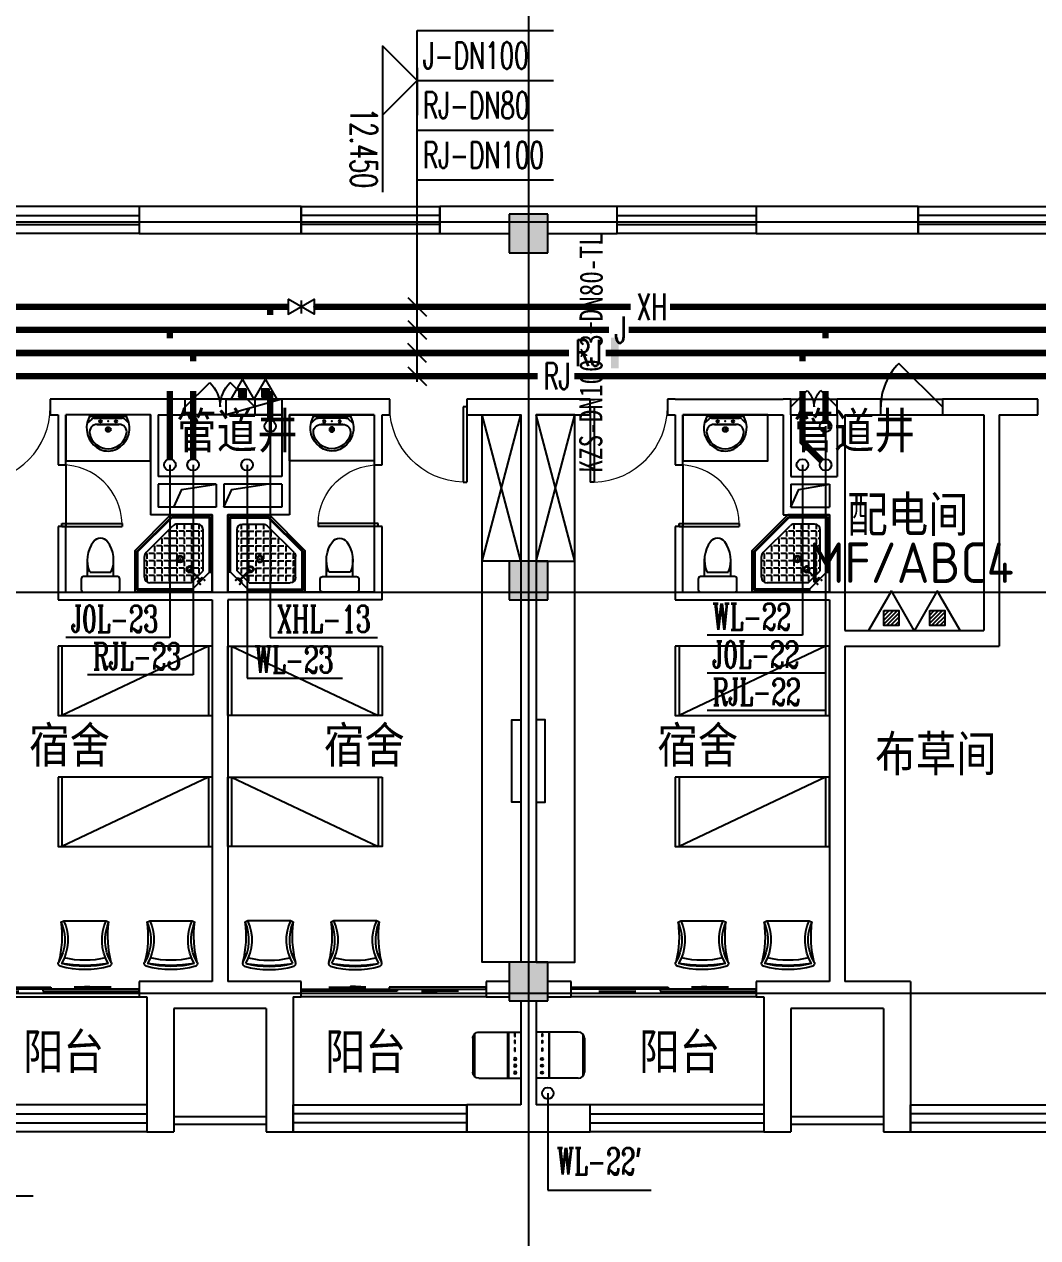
# Model space of a CAD drawing. Extents: x 0 to 2838408, y -923048 to 203859.
# Drawn here: x 2422179 to 2435317, y -689714 to -673978 of the extents above; entities that cross this region are included whole.
import ezdxf
from ezdxf.enums import TextEntityAlignment as Align

# ---------------------------------------------------------------- set-up
doc = ezdxf.new("R2010")
doc.units = 0
doc.header["$LTSCALE"] = 1000
for name, color, linetype in [('A-Fixt', 81, 'Continuous'), ('CLAYER', 7, 'Continuous'), ('COLUMN', 9, 'Continuous'), ('DIM_污水', 3, 'Continuous'), ('DIM_消防', 3, 'Continuous'), ('DIM_热给水', 3, 'Continuous'), ('DIM_给水', 3, 'Continuous'), ('DOOR_FIRE', 4, 'Continuous'), ('DOTE', 8, 'Continuous'), ('E2-栏杆', 92, 'Continuous'), ('EQUIP_灭火器', 7, 'Continuous'), ('PIPE-消防', 1, 'Continuous'), ('PIPE-热给水', 5, 'Continuous'), ('PIPE-给水', 3, 'Continuous'), ('PUB_HATCH', 8, 'Continuous'), ('PUB_TEXT', 7, 'Continuous'), ('TEXT_消防', 7, 'Continuous'), ('TEXT_灭火器', 7, 'Continuous'), ('TEXT_热给水', 7, 'Continuous'), ('TEXT_给水', 7, 'Continuous'), ('TWT_ELEV', 3, 'Continuous'), ('VALVE_消防', 7, 'Continuous'), ('VPIPE-污水', 2, 'Continuous'), ('VPIPE-消防', 1, 'Continuous'), ('VPIPE-热给水', 5, 'Continuous'), ('VPIPE-给水', 3, 'Continuous'), ('WALL', 9, 'Continuous'), ('WINDOW', 4, 'Continuous'), ('WP_F', 1, 'Continuous'), ('XREF', 8, 'Continuous'), ('抗震支吊架', 2, 'Continuous'), ('洁具', 213, 'Continuous'), ('配景', 3, 'Continuous'), ('附件', 70, 'Continuous')]:
    doc.layers.add(name, color=color, linetype=linetype)
doc.styles.add('_TWT_DIM_ELE', font='SIMPLEX', dxfattribs={"width": 0.8, "height": 2.3, "bigfont": 'HZTXT'})
doc.styles.add('_TWT_PIPEDN', font='SIMPLEX', dxfattribs={"width": 0.8, "height": 2.3, "bigfont": 'HZTXT'})
doc.styles.add('_TWT_PIPETEXT', font='SIMPLEX', dxfattribs={"width": 0.8, "height": 2.3, "bigfont": 'HZTXT'})
doc.styles.add('_TWT_SERIAL', font='COMPLEX', dxfattribs={"width": 0.8, "height": 2.3, "bigfont": 'HZTXT'})
doc.styles.add('HZ', font='aaa等高度-单线.shx', dxfattribs={"width": 0.7, "height": 50, "bigfont": 'aaa-hztxt.shx'})
doc.styles.add('kzcad', font='', dxfattribs={"width": 0.8})
doc.styles.get("Standard").update_dxf_attribs({"font": 'geniso.shx', "bigfont": 'hztxt.shx'})
doc.styles.get('kzcad').set_extended_font_data('SimSun')

# ---------------------------------------------------------------- blocks, each defined once
blk = doc.blocks.new('$TwtSys$00000546')
h = blk.add_hatch()
h.set_pattern_fill('ANSI31', color=256, scale=200, style=0)
h.set_pattern_definition([(45, (-38543.802, -6670.83), (-17.67767, 17.67767), [])])
h.paths.add_polyline_path([(-65, 174), (65, 174), (65, 44), (-65, 44)])
for points in [[(0, 344), (-198, 0), (198, 0)], [(-65, 174), (65, 174), (65, 44), (-65, 44)]]:
    blk.add_lwpolyline(points, close=True)
blk = doc.blocks.new('A$C29581A72')
at = {"layer": '附件'}
blk.add_line((750, 200), (30, 0), dxfattribs=at)
blk.add_lwpolyline([(30, 200), (750, 200), (750, 0), (30, 0), (30, 200)], dxfattribs=at)
blk.add_solid([(750, 200), (30, 0), (750, 0), (750, 200)], dxfattribs=at)
at = {"layer": 'EQUIP_灭火器', "xscale": 0.75, "yscale": -0.75, "zscale": 0.75, "rotation": 180}
for p in [(241, 200), (539, 200)]:
    blk.add_blockref('$TwtSys$00000546', p, dxfattribs=at)
at = {"style": 'HZ', "flags": 1}
for tag in ['WHAT', 'SPEC', 'UNIT']:
    blk.add_attdef(tag, (375, 0), '', height=0.001, dxfattribs=at)
blk = doc.blocks.new('1F平面-CAD导入_dwg_Drawing4_t3_dwg_$plan$00001613-474159-1F-927810-1F')
at = {"layer": '洁具'}
for p, q in [((-200, 170), (-430, 170)), ((-30, 250), (-170, 250)), ((-260, -140), (-260, 140)), ((-200, -170), (-200, -220)), ((-170, -250), (-30, -250))]:
    blk.add_line(p, q, dxfattribs=at)
for points in [[(-200, 220), (-200, 170), (-200, -170), (-430, -170)], [(0, -220), (0, 220)]]:
    blk.add_lwpolyline(points, dxfattribs=at)
for centre, radius, start, end in [((-413, -227), 398, 67.4505, 126.6381), ((-170, 220), 30, 90, 180), ((-30, 220), 30, 0, 90), ((-590, 0), 110, 123.4509, 236.5491), ((-413, 227), 398, 233.3619, 292.5495), ((-170, -220), 30, 180, 270), ((-30, -220), 30, 270, 0)]:
    blk.add_arc(centre, radius, start, end, dxfattribs=at)
blk = doc.blocks.new('$lvtry$00000169')
at = {"color": 0}
for p, q in [((259, -36), (259, 0)), ((259, -36), (36, -259)), ((276, -120), (120, -276)), ((144, -151), (291, -298)), ((151, -144), (298, -291)), ((259, -24), (976, -24)), ((259, -36), (964, -36)), ((270, -213), (270, -143)), ((276, -120), (808, -120)), ((366, -213), (366, -143)), ((462, -213), (462, -143)), ((558, -213), (558, -143)), ((655, -213), (655, -143)), ((751, -213), (751, -143)), ((847, -213), (847, -143)), ((964, -36), (976, -24)), ((964, -36), (964, -525)), ((976, -24), (976, -530)), ((36, -259), (0, -259)), ((24, -259), (24, -976)), ((36, -259), (36, -964)), ((120, -276), (120, -808)), ((120, -309), (147, -309)), ((173, -309), (173, -239)), ((173, -309), (243, -309)), ((183, -213), (205, -213)), ((220, -213), (243, -213)), ((270, -213), (340, -213)), ((270, -263), (270, -239)), ((334, -309), (340, -309)), ((366, -213), (436, -213)), ((366, -309), (366, -239)), ((366, -309), (436, -309)), ((462, -213), (532, -213)), ((462, -309), (462, -239)), ((462, -309), (532, -309)), ((558, -213), (628, -213)), ((558, -309), (558, -239)), ((558, -309), (628, -309)), ((655, -213), (725, -213)), ((655, -309), (655, -239)), ((655, -309), (725, -309)), ((751, -213), (821, -213)), ((751, -309), (751, -239)), ((751, -309), (821, -309)), ((847, -213), (880, -213)), ((847, -309), (847, -239)), ((847, -309), (880, -309)), ((880, -192), (880, -460)), ((120, -405), (147, -405)), ((173, -405), (173, -335)), ((173, -405), (243, -405)), ((173, -501), (173, -431)), ((270, -405), (270, -335)), ((270, -405), (340, -405)), ((270, -501), (270, -431)), ((366, -405), (366, -335)), ((366, -405), (379, -405)), ((366, -501), (366, -431)), ((462, -405), (462, -335)), ((462, -405), (532, -405)), ((462, -501), (462, -431)), ((558, -405), (558, -335)), ((558, -405), (628, -405)), ((558, -501), (558, -431)), ((655, -405), (655, -335)), ((655, -405), (725, -405)), ((655, -501), (655, -431)), ((751, -405), (751, -335)), ((751, -405), (821, -405)), ((751, -501), (751, -431)), ((847, -405), (847, -335)), ((847, -405), (880, -405)), ((847, -501), (847, -431)), ((120, -501), (147, -501)), ((120, -598), (147, -598)), ((173, -501), (243, -501)), ((173, -598), (173, -528)), ((173, -598), (243, -598)), ((173, -694), (173, -624)), ((270, -501), (340, -501)), ((270, -598), (270, -528)), ((270, -598), (340, -598)), ((270, -694), (270, -624)), ((366, -501), (436, -501)), ((366, -598), (366, -528)), ((366, -598), (436, -598)), ((366, -694), (366, -624)), ((462, -501), (532, -501)), ((462, -598), (462, -528)), ((462, -598), (532, -598)), ((462, -694), (462, -624)), ((859, -511), (511, -859)), ((964, -525), (525, -964)), ((976, -530), (530, -976)), ((558, -501), (628, -501)), ((558, -598), (558, -528)), ((558, -598), (628, -598)), ((558, -694), (558, -624)), ((655, -501), (725, -501)), ((655, -598), (655, -528)), ((655, -598), (725, -598)), ((655, -694), (655, -624)), ((751, -501), (821, -501)), ((751, -598), (751, -528)), ((751, -598), (773, -598)), ((847, -501), (867, -501)), ((964, -525), (976, -530)), ((120, -694), (147, -694)), ((173, -694), (243, -694)), ((173, -790), (173, -720)), ((270, -694), (340, -694)), ((270, -790), (270, -720)), ((366, -694), (436, -694)), ((366, -790), (366, -720)), ((462, -694), (532, -694)), ((462, -790), (462, -720)), ((558, -694), (628, -694)), ((558, -790), (558, -720)), ((655, -694), (676, -694)), ((120, -790), (147, -790)), ((173, -790), (243, -790)), ((173, -878), (173, -816)), ((192, -880), (460, -880)), ((270, -790), (340, -790)), ((270, -880), (270, -816)), ((366, -790), (436, -790)), ((366, -880), (366, -816)), ((462, -790), (532, -790)), ((462, -880), (462, -816)), ((558, -790), (580, -790)), ((36, -964), (24, -976)), ((24, -976), (530, -976)), ((36, -964), (525, -964)), ((525, -964), (530, -976))]:
    blk.add_line(p, q, dxfattribs=at)
blk.add_lwpolyline([(0, 0), (0, -1000), (540, -1000), (1000, -540), (1000, 0)], close=True)
for points in [[(0, 0), (0, -1000)], [(0, 0), (1000, 0)], [(1000, 0), (1000, -540)], [(190, -136), (178, -148), (162, -132), (174, -121)], [(136, -190), (148, -178), (132, -162), (121, -174)], [(1000, -540), (540, -1000)], [(0, -1000), (540, -1000)]]:
    blk.add_lwpolyline(points, close=True, dxfattribs=at)
for radius in [43.8, 31.1]:
    blk.add_circle((416, -428), radius, dxfattribs=at)
for centre, radius, start, end in [((808, -192), 72, 0, 90), ((296, -296), 40.6, 142.583, 128.4197), ((296, -296), 28.6, 145.828, 125.6599), ((808, -460), 72, 315, 0), ((192, -808), 72, 180, 270), ((460, -808), 72, 270, 315)]:
    blk.add_arc(centre, radius, start, end, dxfattribs=at)
for p in [(103, -156, 0), (156, -102, 0), (416, -428, 0)]:
    blk.add_point(p, dxfattribs=at)
blk = doc.blocks.new('$lvtry$00000178')
at = {"color": 0}
for p, q in [((-238, 0), (238, 0)), ((-214, -36), (-272, -91)), ((-180, -23), (180, -23)), ((-142, -105), (140, -105)), ((140, -105), (-142, -105)), ((216, -37), (268, -91))]:
    blk.add_line(p, q, dxfattribs=at)
blk.add_lwpolyline([(-104, -430, 0.224698), (110, -425, 0.348046), (269, -79), (239, 0), (-241, 0), (-271, -79, 0.356844)], format="xyb", close=True, dxfattribs=at)
for centre, radius in [((-100, -65), 16.3), ((1, -172), 31.6), ((100, -65), 16.3)]:
    blk.add_circle(centre, radius, dxfattribs=at)
at = {"color": 0, "lineweight": 13}
blk.add_circle((1, -172), 23, dxfattribs=at)
at = {"color": 0}
for centre, radius, start, end in [((-142, -205), 100, 90, 190.5602), ((-180, -73), 50, 90, 133.181), ((140, -205), 100, 349.4398, 90), ((180, -73), 50, 44.5607, 90), ((-1, -179), 243, 190.5602, 349.4398)]:
    blk.add_arc(centre, radius, start, end, dxfattribs=at)
for p in [(0, -65), (1, -172)]:
    blk.add_point(p, dxfattribs=at)
blk = doc.blocks.new('A$C70365C93')
at = {"layer": '洁具'}
blk.add_lwpolyline([(-1900, 2300), (-1900, 1700), (-800, 1700), (-800, 2300)], close=True, dxfattribs=at)
blk.add_blockref('$lvtry$00000178', (-1350, 2280), dxfattribs=at)
at = {"layer": '洁具', "rotation": 180}
blk.add_blockref('$lvtry$00000169', (0, 0), dxfattribs=at)
at = {"layer": '洁具', "extrusion": (0, 0, -1), "xscale": -1, "zscale": -1, "rotation": 90}
blk.add_blockref('1F平面-CAD导入_dwg_Drawing4_t3_dwg_$plan$00001613-474159-1F-927810-1F', (1450, 0), dxfattribs=at)
blk = doc.blocks.new('单人床')
at = {"layer": 'A-Fixt'}
for p, q in [((47774, 13973), (48674, 13973)), ((47774, 12073), (48674, 13973)), ((47774, 12073), (48674, 12073))]:
    blk.add_line(p, q, dxfattribs=at)
blk.add_lwpolyline([(47774, 14023), (48674, 14023), (48674, 12023), (47774, 12023), (47774, 14023)], dxfattribs=at)
blk = doc.blocks.new('CH_AP01')
for p, q in [((-311, 17), (-275, 0)), ((-275, 0), (275, 0)), ((275, 0), (311, 17))]:
    blk.add_line(p, q)
for centre, radius, start, end in [((0, -579), 1213, 74.7104, 105.2896), ((-307, 555), 37.8, 100.1859, 202.8359), ((-1658, 202), 1360, 352.1659, 14.4283), ((-824, 250), 563, 335.5038, 31.0903), ((0, -579), 1173, 75.0287, 104.9713), ((0, -1278), 1857, 80.611, 99.389), ((-824, 250), 603, 335.5038, 30.2691), ((0, -579), 1093, 75.8767, 104.1233), ((824, 250), 603, 149.7309, 204.4962), ((824, 250), 563, 148.9097, 204.4962), ((1658, 202), 1360, 165.5717, 187.8341), ((307, 555), 37.8, 337.1641, 79.8141)]:
    blk.add_arc(centre, radius, start, end)
blk = doc.blocks.new('A$C61295E98')
at = {"color": 3}
for p, q in [((544, 598), (0, 598)), ((0, 598), (0, 0)), ((161, 598), (161, 0)), ((170, 0), (170, 598)), ((603, 572), (603, 26)), ((624, 518), (624, 80)), ((544, 0), (0, 0))]:
    blk.add_line(p, q, dxfattribs=at)
for points in [[(82, 540), (75, 540), (75, 577), (82, 577)], [(82, 453), (75, 453), (75, 490), (82, 490)], [(82, 353), (75, 353), (75, 389), (82, 389)]]:
    blk.add_lwpolyline(points, close=True, dxfattribs=at)
for centre in [(74, 250), (74, 164), (74, 71)]:
    blk.add_circle(centre, 15.7, dxfattribs=at)
for centre, start, end in [((544, 518), 360, 90), ((544, 80), 270, 0)]:
    blk.add_arc(centre, 80, start, end, dxfattribs=at)
blk = doc.blocks.new('宿舍')
at = {"layer": 'A-Fixt'}
for p, q in [((47854, 13802), (48354, 15702)), ((48354, 13802), (47854, 15702)), ((47854, 13802), (48354, 13802))]:
    blk.add_line(p, q, dxfattribs=at)
for points in [[(47854, 8602), (48354, 8602), (48354, 15702), (47854, 15702)], [(47854, 10676), (47970, 10676), (47970, 11743), (47854, 11743)]]:
    blk.add_lwpolyline(points, close=True, dxfattribs=at)
at = {"xscale": -1, "rotation": 90}
for p in [(63677, 60475), (63677, 58775)]:
    blk.add_blockref('单人床', p, dxfattribs=at)
at = {"layer": 'A-Fixt', "xscale": -1, "rotation": 180}
for p in [(50002, 9140), (51117, 9140)]:
    blk.add_blockref('CH_AP01', p, dxfattribs=at)
at = {"layer": '配景', "color": 252}
blk.add_blockref('A$C61295E98', (47854, 7097), dxfattribs=at)
blk = doc.blocks.new('$WINLIB2D$00000001')
at = {"color": 0}
for points in [[(-0.5, 0.5), (-0.5, -0.5)], [(-0.5, 0.5), (0.5, 0.5)], [(0.5, -0.5), (0.5, 0.5)], [(0.5, 0.1667), (-0.5, 0.1667)], [(0.5, -0.1667), (-0.5, -0.1667)], [(-0.5, -0.5), (0.5, -0.5)]]:
    blk.add_lwpolyline(points, dxfattribs=at)
blk = doc.blocks.new('$DorLib2D$00000131')
at = {"color": 0, "linetype": 'Continuous'}
for p, q in [((0.15, 0.125), (0.2319, 0.1973)), ((0.2319, 0.1973), (0.2319, 0.125)), ((-0.5, 0.125), (-0.5, 0)), ((0.0192, 0.125), (-0.5, 0.125)), ((0.0192, 0), (0.0192, 0.125)), ((0.35, 0.125), (0.15, 0.125)), ((-0.5, 0), (0.0192, 0)), ((-0.024, 0), (0.5, 0)), ((-0.024, -0.125), (-0.024, 0)), ((0.5, 0), (0.5, -0.125)), ((-0.35, -0.125), (-0.15, -0.125)), ((-0.2319, -0.1973), (-0.2319, -0.125)), ((-0.15, -0.125), (-0.2319, -0.1973)), ((0.5, -0.125), (-0.024, -0.125))]:
    blk.add_line(p, q, dxfattribs=at)
blk = doc.blocks.new('$DorLib2D$00000116')
at = {"color": 0}
for p, q in [((-0.5, 0), (-0.146, 0.354)), ((0.5, 0), (0.146, 0.354))]:
    blk.add_line(p, q, dxfattribs=at)
for centre, start, end in [((-0.5, 0), 0, 45), ((0.5, 0), 135, 180)]:
    blk.add_arc(centre, 0.5, start, end, dxfattribs=at)
blk = doc.blocks.new('$DorLib2D$00000001')
for p, q in [((0.45, 0.975), (0.5, 0.975)), ((0.45, 0), (0.45, 0.975)), ((0.5, 0), (0.5, 0.975)), ((0.5, 0), (0.45, 0))]:
    blk.add_line(p, q)
at = {"lineweight": 13}
blk.add_arc((0.475, 0), 0.975, 91.4693, 180, dxfattribs=at)
blk = doc.blocks.new('$DorLib2D$00000114')
at = {"color": 0}
blk.add_line((0.5, 0), (-0.207, 0.707), dxfattribs=at)
blk.add_arc((0.5, 0), 1, 135, 180, dxfattribs=at)
blk = doc.blocks.new('4F1')
at = {"layer": 'PUB_HATCH'}
for points in [[(2428966.7, -676441.3), (2428466.7, -676441.3), (2428466.7, -676941.3), (2428966.7, -676941.3)], [(2428966.7, -680941.3), (2428466.7, -680941.3), (2428466.7, -681441.3), (2428966.7, -681441.3)], [(2428966.7, -686141.3), (2428466.7, -686141.3), (2428466.7, -686641.3), (2428966.7, -686641.3)]]:
    blk.add_hatch(color=256, dxfattribs=at).paths.add_polyline_path(points)
for points in [[(2424116.7, -680241.3), (2424220.3, -680011), (2424666.7, -679941.3)], [(2424766.7, -680241.3), (2424870.3, -680011), (2425316.7, -679941.3)], [(2432116.7, -680241.3), (2432220.3, -680011), (2432616.7, -679941.3)]]:
    blk.add_lwpolyline(points)
at = {"layer": 'COLUMN'}
for p, q in [((2428966.7, -676441.3), (2428466.7, -676441.3)), ((2428466.7, -676441.3), (2428466.7, -676941.3)), ((2428966.7, -676941.3), (2428966.7, -676441.3)), ((2428466.7, -676941.3), (2428966.7, -676941.3)), ((2428966.7, -680941.3), (2428466.7, -680941.3)), ((2428466.7, -680941.3), (2428466.7, -681441.3)), ((2428966.7, -681441.3), (2428966.7, -680941.3)), ((2428466.7, -681441.3), (2428966.7, -681441.3)), ((2428966.7, -686141.3), (2428466.7, -686141.3)), ((2428466.7, -686141.3), (2428466.7, -686641.3)), ((2428966.7, -686641.3), (2428966.7, -686141.3)), ((2428466.7, -686641.3), (2428966.7, -686641.3))]:
    blk.add_line(p, q, dxfattribs=at)
at = {"layer": 'DOOR_FIRE'}
for p, q in [((2425166.7, -678841.3), (2424266.7, -678841.3)), ((2432116.7, -678841.3), (2432716.7, -678841.3)), ((2433282.5, -678841.3, 100), (2434082.5, -678841.3, 100)), ((2425166.7, -679041.3), (2424266.7, -679041.3)), ((2432116.7, -679041.3), (2432716.7, -679041.3)), ((2433282.5, -679041.3, 100), (2434082.5, -679041.3, 100))]:
    blk.add_line(p, q, dxfattribs=at)
at = {"layer": 'DOTE'}
for p, q in [((2428716.7, -606941.3), (2428716.7, -690141.3)), ((2343216.7, -676541.3), (2453916.7, -676541.3)), ((2343216.7, -681341.3), (2453916.7, -681341.3)), ((2343216.7, -686541.3), (2453916.7, -686541.3)), ((2343216.7, -686541.3), (2453916.7, -686541.3))]:
    blk.add_line(p, q, dxfattribs=at)
at = {"layer": 'E2-栏杆'}
for points in [[(2424116.7, -688141.3), (2425316.7, -688141.3)], [(2432116.7, -688141.3), (2433316.7, -688141.3)], [(2424116.7, -688241.3), (2425316.7, -688241.3)], [(2432116.7, -688241.3), (2433316.7, -688241.3)]]:
    blk.add_lwpolyline(points, dxfattribs=at)
at = {"layer": 'WALL'}
for p, q in [((2425766.7, -676341.3), (2423666.7, -676341.3)), ((2423666.7, -676341.3), (2423666.7, -676691.3)), ((2425766.7, -676691.3), (2425766.7, -676341.3)), ((2428716.7, -676341.3), (2427566.7, -676341.3)), ((2427566.7, -676341.3), (2427566.7, -676691.3)), ((2429866.7, -676341.3), (2428716.7, -676341.3)), ((2429866.7, -676691.3), (2429866.7, -676341.3)), ((2433766.7, -676341.3), (2431666.7, -676341.3)), ((2431666.7, -676341.3), (2431666.7, -676691.3)), ((2433766.7, -676691.3), (2433766.7, -676341.3)), ((2423666.7, -676691.3), (2425766.7, -676691.3)), ((2427566.7, -676691.3), (2428466.7, -676691.3)), ((2428966.7, -676691.3), (2429866.7, -676691.3)), ((2431666.7, -676691.3), (2433766.7, -676691.3)), ((2422616.7, -678841.3), (2422516.7, -678841.3)), ((2422516.7, -678841.3), (2422516.7, -679041.3)), ((2423816.7, -678841.3), (2422616.7, -678841.3)), ((2424266.7, -678841.3), (2423816.7, -678841.3)), ((2424266.7, -679041.3), (2424266.7, -678841.3)), ((2425616.7, -678841.3), (2425166.7, -678841.3)), ((2425166.7, -678841.3), (2425166.7, -679041.3)), ((2426816.7, -678841.3), (2425616.7, -678841.3)), ((2426916.7, -678841.3), (2426816.7, -678841.3)), ((2426916.7, -679041.3), (2426916.7, -678841.3)), ((2428716.7, -678841.3), (2427916.7, -678841.3)), ((2427916.7, -678841.3), (2427916.7, -679041.3)), ((2429516.7, -678841.3), (2428716.7, -678841.3)), ((2429516.7, -679041.3), (2429516.7, -678841.3)), ((2430616.7, -678841.3), (2430516.7, -678841.3)), ((2430516.7, -678841.3), (2430516.7, -679041.3)), ((2430616.7, -678841.3), (2432016.7, -678841.3)), ((2432116.7, -678841.3), (2432016.7, -678841.3)), ((2432116.7, -679041.3), (2432116.7, -678841.3)), ((2433282.5, -678841.3), (2432716.7, -678841.3)), ((2432716.7, -679041.3), (2432716.7, -678841.3)), ((2433282.5, -679041.3), (2433282.5, -678841.3)), ((2434716.7, -678841.3), (2434082.5, -678841.3)), ((2434082.5, -678841.3), (2434082.5, -679041.3)), ((2435316.7, -678841.3), (2434716.7, -678841.3)), ((2435316.7, -679041.3), (2435316.7, -678841.3)), ((2422516.7, -679041.3), (2422616.7, -679041.3)), ((2422616.7, -679041.3), (2422616.7, -679691.3)), ((2423816.7, -679041.3), (2422716.7, -679041.3)), ((2422716.7, -679691.3), (2422716.7, -679041.3)), ((2423816.7, -679041.3), (2423816.7, -679841.3)), ((2423916.7, -679041.3), (2424266.7, -679041.3)), ((2423916.7, -679041.3), (2423916.7, -679841.3)), ((2425166.7, -679041.3), (2425516.7, -679041.3)), ((2425516.7, -679041.3), (2425516.7, -679841.3)), ((2426716.7, -679041.3), (2425616.7, -679041.3)), ((2425616.7, -679041.3), (2425616.7, -679841.3)), ((2426716.7, -679041.3), (2426716.7, -679691.3)), ((2426816.7, -679691.3), (2426816.7, -679041.3)), ((2426816.7, -679041.3), (2426916.7, -679041.3)), ((2427916.7, -679041.3), (2428616.7, -679041.3)), ((2428616.7, -679041.3), (2428616.7, -680941.3)), ((2428816.7, -679041.3), (2429516.7, -679041.3)), ((2428816.7, -679041.3), (2428816.7, -680941.3)), ((2430516.7, -679041.3), (2430616.7, -679041.3)), ((2430616.7, -679041.3), (2430616.7, -679691.3)), ((2430716.7, -679041.3), (2432016.7, -679041.3)), ((2430716.7, -679691.3), (2430716.7, -679041.3)), ((2432016.7, -679041.3), (2432016.7, -679841.3)), ((2432116.7, -679041.3), (2432116.7, -679841.3)), ((2432716.7, -679041.3), (2432716.7, -679841.3)), ((2432816.7, -679041.3), (2433282.5, -679041.3)), ((2432816.7, -679041.3), (2432816.7, -679841.3)), ((2434082.5, -679041.3), (2434616.7, -679041.3)), ((2434616.7, -679041.3), (2434616.7, -681841.3)), ((2434816.7, -679041.3), (2435316.7, -679041.3)), ((2434816.7, -679041.3), (2434816.7, -682041.3)), ((2422616.7, -679691.3), (2422716.7, -679691.3)), ((2426716.7, -679691.3), (2426816.7, -679691.3)), ((2430616.7, -679691.3), (2430716.7, -679691.3)), ((2423816.7, -679841.3), (2423816.7, -680341.3)), ((2424716.7, -679841.3), (2423916.7, -679841.3)), ((2424666.7, -679941.3), (2423916.7, -679941.3)), ((2423916.7, -679941.3), (2423916.7, -680241.3)), ((2424666.7, -679941.3), (2424666.7, -680241.3)), ((2425516.7, -679841.3), (2424716.7, -679841.3)), ((2425516.7, -679941.3), (2424766.7, -679941.3)), ((2424766.7, -679941.3), (2424766.7, -680241.3)), ((2425516.7, -679941.3), (2425516.7, -680241.3)), ((2425616.7, -679841.3), (2425616.7, -680341.3)), ((2432016.7, -679841.3), (2432016.7, -680341.3)), ((2432116.7, -679841.3), (2432716.7, -679841.3)), ((2432116.7, -679941.3), (2432116.7, -680241.3)), ((2432116.7, -679941.3), (2432616.7, -679941.3)), ((2432616.7, -679941.3), (2432616.7, -680241.3)), ((2432816.7, -679841.3), (2432816.7, -680241.3)), ((2424666.7, -680241.3), (2423916.7, -680241.3)), ((2425516.7, -680241.3), (2424766.7, -680241.3)), ((2432116.7, -680241.3), (2432616.7, -680241.3)), ((2432816.7, -680241.3), (2432816.7, -681441.3)), ((2424616.7, -680341.3), (2423816.7, -680341.3)), ((2424616.7, -680341.3), (2424616.7, -681341.3)), ((2424816.7, -680341.3), (2424816.7, -681341.3)), ((2425616.7, -680341.3), (2424816.7, -680341.3)), ((2432016.7, -680341.3), (2432616.7, -680341.3)), ((2432616.7, -680341.3), (2432616.7, -681341.3)), ((2422716.7, -680491.3), (2422616.7, -680491.3)), ((2422616.7, -680491.3), (2422616.7, -681441.3)), ((2422716.7, -681341.3), (2422716.7, -680491.3)), ((2426816.7, -680491.3), (2426716.7, -680491.3)), ((2426716.7, -680491.3), (2426716.7, -681341.3)), ((2426816.7, -681441.3), (2426816.7, -680491.3)), ((2430716.7, -680491.3), (2430616.7, -680491.3)), ((2430616.7, -680491.3), (2430616.7, -681441.3)), ((2430716.7, -681341.3), (2430716.7, -680491.3)), ((2422716.7, -681341.3), (2424616.7, -681341.3)), ((2426716.7, -681341.3), (2424816.7, -681341.3)), ((2430716.7, -681341.3), (2432616.7, -681341.3)), ((2422616.7, -681441.3), (2424616.7, -681441.3)), ((2424616.7, -681441.3), (2424616.7, -686391.3)), ((2426816.7, -681441.3), (2424816.7, -681441.3)), ((2424816.7, -681441.3), (2424816.7, -686391.3)), ((2428616.7, -681441.3), (2428616.7, -686141.3)), ((2428816.7, -681441.3), (2428816.7, -686141.3)), ((2430616.7, -681441.3), (2432616.7, -681441.3)), ((2432616.7, -681441.3), (2432616.7, -681941.3)), ((2432816.7, -681441.3), (2432816.7, -681841.3)), ((2432816.7, -681841.3), (2434616.7, -681841.3)), ((2432616.7, -681941.3), (2432616.7, -686391.3)), ((2432816.7, -682041.3), (2432816.7, -686391.3)), ((2432816.7, -682041.3), (2434816.7, -682041.3)), ((2424016.7, -686391.3), (2423666.7, -686391.3)), ((2423666.7, -686391.3), (2423666.7, -686591.3)), ((2424616.7, -686391.3), (2424016.7, -686391.3)), ((2425416.7, -686391.3), (2424816.7, -686391.3)), ((2425766.7, -686391.3), (2425416.7, -686391.3)), ((2425766.7, -686591.3), (2425766.7, -686391.3)), ((2428466.7, -686391.3), (2428166.7, -686391.3)), ((2428166.7, -686391.3), (2428166.7, -686591.3)), ((2429266.7, -686391.3), (2428966.7, -686391.3)), ((2429266.7, -686591.3), (2429266.7, -686391.3)), ((2432016.7, -686391.3), (2431666.7, -686391.3)), ((2431666.7, -686391.3), (2431666.7, -686591.3)), ((2432616.7, -686391.3), (2432016.7, -686391.3)), ((2433666.7, -686391.3), (2432816.7, -686391.3)), ((2433666.7, -686391.3), (2433666.7, -687991.3)), ((2423666.7, -686591.3), (2423766.7, -686591.3)), ((2423766.7, -686591.3), (2423766.7, -687991.3)), ((2425666.7, -686591.3), (2425666.7, -687991.3)), ((2425666.7, -686591.3), (2425766.7, -686591.3)), ((2428166.7, -686591.3), (2428466.7, -686591.3)), ((2428616.7, -686641.3), (2428616.7, -687991.3)), ((2428816.7, -686641.3), (2428816.7, -687991.3)), ((2428966.7, -686591.3), (2429266.7, -686591.3)), ((2431666.7, -686591.3), (2431766.7, -686591.3)), ((2431766.7, -686591.3), (2431766.7, -687991.3)), ((2424116.7, -686741.3), (2424116.7, -688341.3)), ((2424716.7, -686741.3), (2424116.7, -686741.3)), ((2425316.7, -686741.3), (2424716.7, -686741.3)), ((2425316.7, -686741.3), (2425316.7, -688341.3)), ((2432716.7, -686741.3), (2432116.7, -686741.3)), ((2432116.7, -686741.3), (2432116.7, -688341.3)), ((2433316.7, -686741.3), (2432716.7, -686741.3)), ((2433316.7, -686741.3), (2433316.7, -688341.3)), ((2423766.7, -687991.3), (2423766.7, -688341.3)), ((2425666.7, -688341.3), (2425666.7, -687991.3)), ((2428616.7, -687991.3), (2427916.7, -687991.3)), ((2427916.7, -687991.3), (2427916.7, -688341.3)), ((2429516.7, -687991.3), (2428816.7, -687991.3)), ((2429516.7, -688341.3), (2429516.7, -687991.3)), ((2431766.7, -687991.3), (2431766.7, -688341.3)), ((2433666.7, -688341.3), (2433666.7, -687991.3)), ((2423766.7, -688341.3), (2424116.7, -688341.3)), ((2425316.7, -688341.3), (2425666.7, -688341.3)), ((2427916.7, -688341.3), (2428716.7, -688341.3)), ((2428716.7, -688341.3), (2429516.7, -688341.3)), ((2431766.7, -688341.3), (2432116.7, -688341.3)), ((2433316.7, -688341.3), (2433666.7, -688341.3))]:
    blk.add_line(p, q, dxfattribs=at)
at = {"layer": 'WINDOW'}
for p, q in [((2422716.7, -679691.3), (2422716.7, -680491.3)), ((2426716.7, -679691.3), (2426716.7, -680491.3)), ((2430716.7, -679691.3), (2430716.7, -680491.3)), ((2421266.7, -686591.3), (2423666.7, -686591.3)), ((2428166.7, -686591.3), (2425766.7, -686591.3)), ((2431666.7, -686591.3), (2429266.7, -686591.3))]:
    blk.add_line(p, q, dxfattribs=at)
for name, p in [('宿舍', (2372962.9, -694743)), ('A$C70365C93', (2424616.7, -681341.3)), ('宿舍', (2380962.9, -694743)), ('A$C70365C93', (2432616.7, -681341.3))]:
    blk.add_blockref(name, p)
at = {"xscale": -1, "rotation": 359.9999999999999}
for name, p in [('A$C70365C93', (2424816.7, -681341.3)), ('宿舍', (2476470.6, -694743))]:
    blk.add_blockref(name, p, dxfattribs=at)
at = {"layer": 'DOOR_FIRE', "zscale": 200}
for name, p, xscale, yscale in [('$DorLib2D$00000114', (2433682.5, -678941.3), 800, 800), ('$DorLib2D$00000116', (2432416.7, -678941.3), -600, 600)]:
    blk.add_blockref(name, p, dxfattribs=dict(at, xscale=xscale, yscale=yscale))
at = {"layer": 'DOOR_FIRE', "xscale": 900, "yscale": -900, "zscale": 200, "rotation": 179.9999999994664}
blk.add_blockref('$DorLib2D$00000116', (2424716.7, -678941.3), dxfattribs=at)
at = {"layer": 'WINDOW'}
for name, p, xscale, yscale, zscale, rotation in [('$WINLIB2D$00000001', (2422766.7, -676516.3), -1800, 350, -1800, 359.9999999999427), ('$DorLib2D$00000001', (2422666.7, -680091.3), 800, 800, 800, 269.9999999994664), ('$DorLib2D$00000001', (2426766.7, -680091.3), 800, -800, 800, 269.9999999994664), ('$DorLib2D$00000001', (2430666.7, -680091.3), 800, 800, 800, 270), ('$DorLib2D$00000131', (2426966.7, -686491.3), -2400, 200, -2400, 180), ('$DorLib2D$00000131', (2430466.7, -686491.3), 2400, 200, 2400, 180), ('$WINLIB2D$00000001', (2422641.7, -688166.3), 2249.999999993481, -350, 2249.999999993481, 180), ('$WINLIB2D$00000001', (2426791.7, -688166.3), -2249.999999993481, -350, -2249.999999993481, 180), ('$WINLIB2D$00000001', (2430641.7, -688166.3), 2249.999999993481, -350, 2249.999999993481, 180), ('$WINLIB2D$00000001', (2434791.7, -688166.3), -2249.999999993481, -350, -2249.999999993481, 180)]:
    blk.add_blockref(name, p, dxfattribs=dict(at, xscale=xscale, yscale=yscale, zscale=zscale, rotation=rotation))
for name, p, xscale, yscale, zscale in [('$WINLIB2D$00000001', (2426666.7, -676516.3), 1800, 350, 1800), ('$WINLIB2D$00000001', (2430766.7, -676516.3), -1800, 350, -1800), ('$WINLIB2D$00000001', (2434666.7, -676516.3), 1800, 350, 1800), ('$DorLib2D$00000001', (2422016.7, -678941.3), -1000, -1000, -1000), ('$DorLib2D$00000001', (2427416.7, -678941.3), 1000, -1000, 1000), ('$DorLib2D$00000001', (2430016.7, -678941.3), -1000, -1000, -1000), ('$DorLib2D$00000131', (2422466.7, -686491.3), -2400, -200, -2400)]:
    blk.add_blockref(name, p, dxfattribs=dict(at, xscale=xscale, yscale=yscale, zscale=zscale))
at = {"layer": 'CLAYER'}
for s, p in [('管道井', (2424149.1, -679528.3)), ('管道井', (2432149.1, -679528.3)), ('配电间', (2432846.7, -680613.6))]:
    blk.add_text(s, height=525, dxfattribs=at).set_placement(p)
at = {"layer": 'PUB_TEXT'}
for s, p in [('宿舍', (2422241.3, -683605.1)), ('宿舍', (2426062.1, -683605.1)), ('宿舍', (2430384.3, -683605.1)), ('布草间', (2433209.4, -683717.6)), ('阳台', (2422162.8, -687579.4)), ('阳台', (2426077.2, -687579.4)), ('阳台', (2430149.7, -687579.4))]:
    blk.add_text(s, height=525, dxfattribs=at).set_placement(p)
blk = doc.blocks.new('$VALVE$00000296')
for points in [[(-125, 72), (-125, -72), (125, 72), (125, -72), (-125, 72)], [(0, 60), (0, -64)]]:
    blk.add_lwpolyline(points)
for p in [(-125, 0), (125, 0)]:
    blk.add_point(p)

msp = doc.modelspace()

# ---------------------------------------------------------------- hatches: boundary and pattern name
at = {"layer": 'PIPE-热给水'}
for points in [[(2432266.7, -679391.3), (2432237.6, -679420.5), (2432225.5, -679408.4)], [(2432266.7, -679391.3), (2432225.5, -679391.3), (2432225.5, -679408.4)]]:
    msp.add_hatch(color=256, dxfattribs=at).paths.add_polyline_path(points)

# ---------------------------------------------------------------- linework, layer by layer
at = {"layer": 'DIM_污水'}
for p, q in [((2425066.7, -679691.3), (2425066.7, -682458)), ((2432266.7, -679691.3), (2432266.7, -681901.6)), ((2432266.7, -681901.6), (2431029.6, -681901.6)), ((2425066.7, -682458), (2426303.9, -682458))]:
    msp.add_line(p, q, dxfattribs=at)
at = {"layer": 'DIM_污水', "linetype": 'ByBlock'}
for p, q in [((2428966.7, -687841.3), (2428966.7, -689097.4)), ((2420966.7, -689172.3), (2422295.4, -689172.3)), ((2428966.7, -689097.4), (2430305.4, -689097.4))]:
    msp.add_line(p, q, dxfattribs=at)
at = {"layer": 'DIM_消防'}
for p, q in [((2425366.7, -679191.3), (2425366.7, -681931.1)), ((2425366.7, -681931.1), (2426756.3, -681931.1))]:
    msp.add_line(p, q, dxfattribs=at)
at = {"layer": 'DIM_热给水', "linetype": 'ByBlock'}
for p, q in [((2427271.3, -675995.8), (2427271.3, -674060.8)), ((2427271.3, -674060.8), (2429039.1, -674060.8)), ((2427271.3, -674705.8), (2429039.1, -674705.8)), ((2427271.3, -675350.8), (2429039.1, -675350.8)), ((2427271.3, -678616.3), (2427271.3, -675995.8)), ((2427271.3, -675995.8), (2429039.1, -675995.8)), ((2427149.3, -677519.3), (2427393.2, -677763.3)), ((2427149.3, -677819.3), (2427393.2, -678063.3)), ((2427393.2, -678363.3), (2427149.3, -678119.3)), ((2427149.3, -678419.3), (2427393.2, -678663.3))]:
    msp.add_line(p, q, dxfattribs=at)
at = {"layer": 'DIM_热给水'}
for p, q in [((2424366.7, -679691.3), (2424366.7, -682414.1)), ((2432566.7, -679691.3), (2432566.7, -682875.7)), ((2424366.7, -682414.1), (2422997.7, -682414.1)), ((2432566.7, -682875.7), (2431029.6, -682875.7))]:
    msp.add_line(p, q, dxfattribs=at)
at = {"layer": 'DIM_给水'}
for p, q in [((2432566.7, -679191.3), (2432566.7, -682392.7)), ((2424066.7, -679691.3), (2424066.7, -681931.1)), ((2424066.7, -681931.1), (2422718.1, -681931.1)), ((2432566.7, -682392.7), (2431029.6, -682392.7))]:
    msp.add_line(p, q, dxfattribs=at)
at = {"layer": 'PIPE-消防', "ltscale": 1.5, "const_width": 82.5}
for points in [[(2421292.4, -677641.3), (2425366.7, -677641.3)], [(2425366.7, -677750), (2425366.7, -677641.3)], [(2425366.7, -677641.3), (2425600.8, -677641.3)], [(2425938.3, -677641.3), (2430040.8, -677641.3)], [(2430548.2, -677641.3), (2437330.8, -677641.3)], [(2425366.7, -679116.3), (2425366.7, -678732.5)]]:
    msp.add_lwpolyline(points, dxfattribs=at)
at = {"layer": 'PIPE-热给水', "ltscale": 1.5, "const_width": 82.5}
for points in [[(2424366.7, -678241.3), (2420576.1, -678241.3)], [(2429241.6, -678241.3), (2424366.7, -678241.3)], [(2424366.7, -678350), (2424366.7, -678241.3)], [(2432266.7, -678241.3), (2429717.6, -678241.3)], [(2432266.7, -678350), (2432266.7, -678241.3)], [(2436783.3, -678241.3), (2432266.7, -678241.3)], [(2420225.9, -678541.3), (2428834.2, -678541.3)], [(2429310.1, -678541.3), (2436501.7, -678541.3)], [(2424366.7, -679616.3), (2424366.7, -678732.5)], [(2432266.7, -679391.3), (2432266.7, -678732.5)], [(2432513.7, -679638.3), (2432266.7, -679391.3)]]:
    msp.add_lwpolyline(points, dxfattribs=at)
at = {"layer": 'PIPE-给水', "ltscale": 1.5, "const_width": 82.5}
for points in [[(2420816, -677941.3), (2424066.7, -677941.3)], [(2424066.7, -678050), (2424066.7, -677941.3)], [(2424066.7, -677941.3), (2429759.5, -677941.3)], [(2430014.6, -677941.3), (2432566.7, -677941.3)], [(2432566.7, -678050), (2432566.7, -677941.3)], [(2432566.7, -677941.3), (2437175.4, -677941.3)], [(2424066.7, -679616.3), (2424066.7, -678732.5)], [(2432566.7, -679116.3), (2432566.7, -678732.5)]]:
    msp.add_lwpolyline(points, dxfattribs=at)
at = {"layer": 'TWT_ELEV', "linetype": 'ByBlock'}
for p, q in [((2427271.3, -674705.8), (2426821.3, -674255.8)), ((2426821.3, -674255.8), (2426821.3, -676156.8)), ((2427271.3, -674541.7), (2427271.3, -675155.8)), ((2427271.3, -674705.8), (2426821.3, -675155.8))]:
    msp.add_line(p, q, dxfattribs=at)
at = {"layer": 'VPIPE-污水'}
for centre in [(2425066.7, -679691.3), (2432266.7, -679691.3), (2428966.7, -687841.3)]:
    msp.add_circle(centre, 75, dxfattribs=at)
at = {"layer": 'VPIPE-消防'}
msp.add_circle((2425366.7, -679191.3), 75, dxfattribs=at)
at = {"layer": 'VPIPE-热给水'}
for centre in [(2424366.7, -679691.3), (2432566.7, -679691.3)]:
    msp.add_circle(centre, 75, dxfattribs=at)
at = {"layer": 'VPIPE-给水'}
for centre in [(2432566.7, -679191.3), (2424066.7, -679691.3)]:
    msp.add_circle(centre, 75, dxfattribs=at)
at = {"layer": '抗震支吊架', "color": 2, "const_width": 100}
msp.add_lwpolyline([(2429835.5, -678441.3), (2429835.5, -678041.3)], dxfattribs=at)

# ---------------------------------------------------------------- block references
at = {"layer": 'EQUIP_灭火器', "linetype": 'ByBlock', "xscale": 1.5, "yscale": 1.5, "zscale": 1.5}
for p in [(2433419.2, -681841.3), (2434014.3, -681841.3)]:
    msp.add_blockref('$TwtSys$00000546', p, dxfattribs=at)
at = {"layer": 'VALVE_消防', "linetype": 'ByBlock', "xscale": 1.35, "yscale": 1.35, "zscale": 1.35}
msp.add_blockref('$VALVE$00000296', (2425769.5, -677641.3), dxfattribs=at)
at = {"layer": 'WP_F'}
msp.add_blockref('A$C29581A72', (2424766.7, -679041.3), dxfattribs=at)
at = {"layer": 'XREF'}
msp.add_blockref('4F1', (0, 0), dxfattribs=at)

# ---------------------------------------------------------------- texts
at = {"layer": 'DIM_污水', "color": 7, "style": '_TWT_SERIAL', "width": 0.64}
for s, p in [('WL-22', (2431098.6, -681832.6)), ('WL-23', (2425162.4, -682389))]:
    msp.add_text(s, height=345, dxfattribs=at).set_placement(p)
at = {"layer": 'DIM_污水', "color": 7, "linetype": 'ByBlock', "style": '_TWT_SERIAL', "width": 0.64}
msp.add_text("WL-22'", height=345, dxfattribs=at).set_placement((2429079.8, -688893.7))
at = {"layer": 'DIM_消防', "color": 7, "style": '_TWT_SERIAL', "width": 0.64}
msp.add_text('XHL-13', height=345, dxfattribs=at).set_placement((2425457.1, -681862.1))
at = {"layer": 'DIM_热给水', "color": 7, "linetype": 'ByBlock', "style": '_TWT_PIPEDN', "width": 0.64}
for s, p in [('J-DN100', (2427346.3, -674555.8)), ('RJ-DN80', (2427346.3, -675200.8)), ('RJ-DN100', (2427346.3, -675845.8))]:
    msp.add_text(s, height=345, dxfattribs=at).set_placement(p)
at = {"layer": 'DIM_热给水', "color": 7, "style": '_TWT_SERIAL', "width": 0.64}
for s, p in [('RJL-23', (2423066.7, -682345.1)), ('RJL-22', (2431098.6, -682806.7))]:
    msp.add_text(s, height=345, dxfattribs=at).set_placement(p)
at = {"layer": 'DIM_给水', "color": 7, "style": '_TWT_SERIAL', "width": 0.64}
for s, p in [('J0L-23', (2422787.1, -681862.1)), ('J0L-22', (2431098.6, -682323.7))]:
    msp.add_text(s, height=345, dxfattribs=at).set_placement(p)
at = {"layer": 'TEXT_消防', "linetype": 'ByBlock', "style": '_TWT_PIPETEXT', "width": 0.64}
msp.add_text('XH', height=345, dxfattribs=at).set_placement((2430115.8, -677813.8))
at = {"layer": 'TEXT_灭火器', "linetype": 'ByBlock'}
msp.add_text('MF/ABC4', height=525, dxfattribs=at).set_placement((2432351.7, -681222.8))
at = {"layer": 'TEXT_热给水', "linetype": 'ByBlock', "style": '_TWT_PIPETEXT', "width": 0.64}
for p in [(2429316.6, -678413.8), (2428909.2, -678713.8)]:
    msp.add_text('RJ', height=345, dxfattribs=at).set_placement(p)
at = {"layer": 'TEXT_给水', "linetype": 'ByBlock', "style": '_TWT_PIPETEXT', "width": 0.64}
msp.add_text('J', height=345, dxfattribs=at).set_placement((2429834.5, -678113.8))
at = {"layer": 'TWT_ELEV', "color": 7, "linetype": 'ByBlock', "style": '_TWT_DIM_ELE', "width": 0.64}
msp.add_text('12.450', height=345, rotation=270, dxfattribs=at).set_placement((2426407.3, -675060.4))
at = {"layer": '抗震支吊架', "color": 2, "style": 'kzcad', "width": 0.8}
msp.add_text('KZS-DN100*3+DN80-TL', height=300, rotation=89.88539, dxfattribs=at).set_placement((2429675.5, -678241.3), align=Align.CENTER)

doc.saveas('drawing.dxf')
